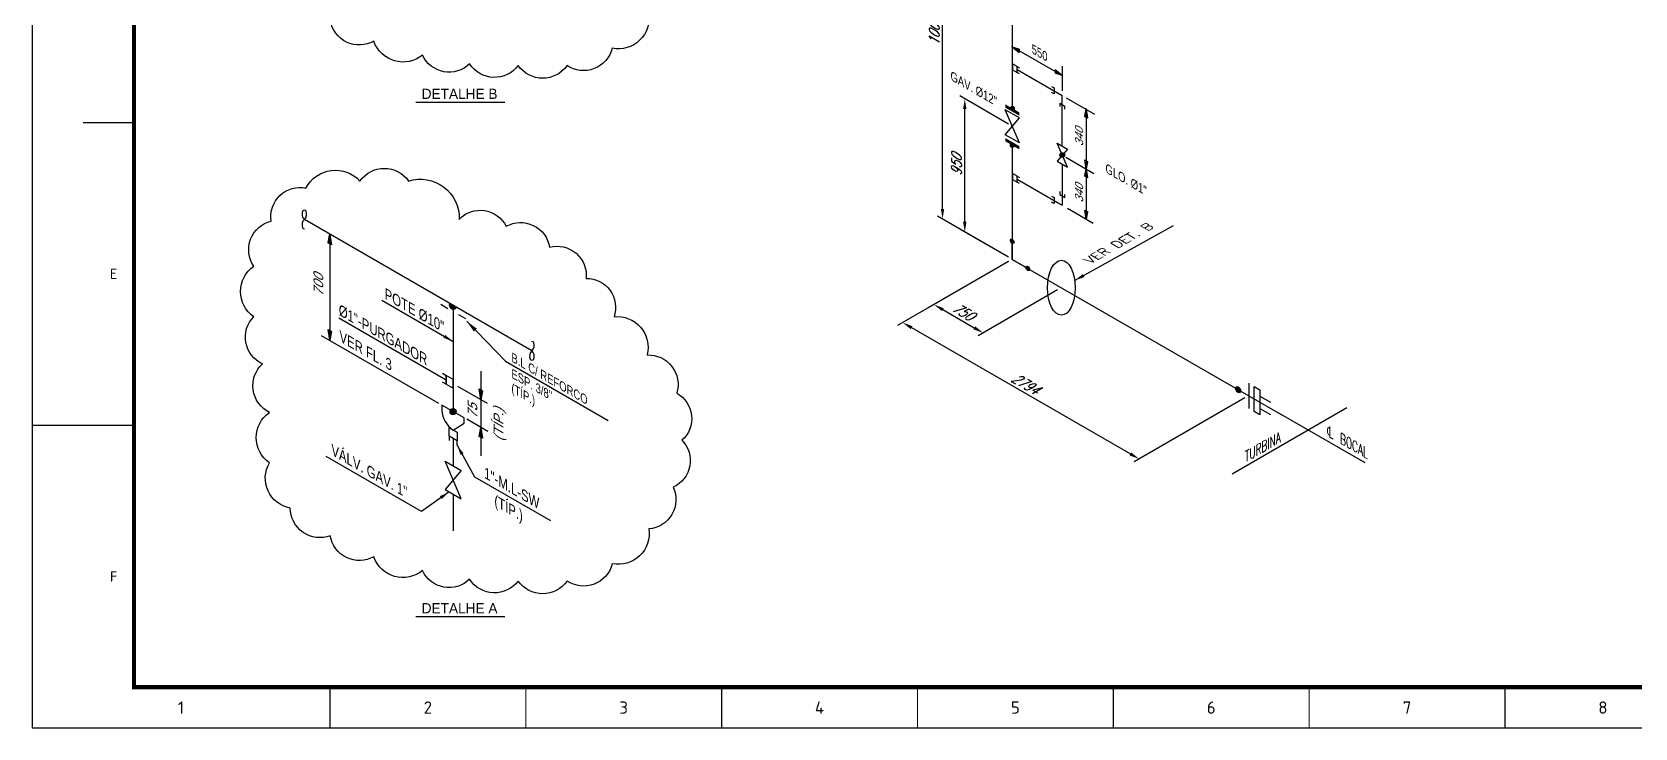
# Model space of a CAD drawing. Header units: millimetres. Extents: x 299193 to 299787, y 197323 to 197743.
# Drawn here: x 299192.6 to 299585.4, y 197323.3 to 197493.9 of the extents above; entities that cross this region are included whole.
import ezdxf
from ezdxf.enums import TextEntityAlignment as Align

# ---------------------------------------------------------------- set-up
doc = ezdxf.new("R2010")
doc.units = ezdxf.units.MM
doc.header["$LTSCALE"] = 25
for name, pattern in [('DASHDOTX2', [2, 1, -0.5, 0, -0.5]), ('HIDDEN', [9.525, 6.35, -3.175]), ('TRACEJADA', [19.05, 12.7, -6.35])]:
    doc.linetypes.add(name, pattern=pattern)
for name, color, linetype in [('BORDER', 4, 'Continuous'), ('EXIST', 3, 'HIDDEN'), ('Formato', 7, 'Continuous'), ('TDIM02', 1, 'Continuous'), ('TEXT', 2, 'Continuous'), ('TFLANGES', 5, 'Continuous'), ('TITLE', 2, 'Continuous'), ('TLINHA_CENTRO', 1, 'DASHDOTX2'), ('TTUBULAÇÃO_UNIFILAR', 5, 'Continuous'), ('TTX2', 2, 'Continuous')]:
    doc.layers.add(name, color=color, linetype=linetype)
for name, color, linetype, lineweight in [('DOBRA', 7, 'TRACEJADA', 20), ('MARGEM', 7, 'Continuous', 100), ('TCONEXÕES', 2, 'Continuous', 25)]:
    doc.layers.add(name, color=color, linetype=linetype, lineweight=lineweight)
doc.styles.add('0CL0', font='ROMANS.SHX', dxfattribs={"width": 0.8})
doc.styles.add('30CL30', font='ROMANS.SHX', dxfattribs={"width": 0.8, "oblique": 30})
doc.styles.add('330CL330', font='ROMANS.SHX', dxfattribs={"width": 0.8})
doc.styles.add('CPBOM', font='cptext')
doc.styles.add('ISOLH', font='cpfrac.shx')
doc.styles.add('ISORH', font='cpfrac.shx', dxfattribs={"oblique": 30})
doc.styles.add('ROMANS', font='isocpeur.ttf', dxfattribs={"width": 0.8})
doc.styles.get("Standard").update_dxf_attribs({"font": 'isocpeur.ttf', "height": 2.5})
doc.dimstyles.new('iso', dxfattribs={"dimtxt": 2, "dimasz": 2, "dimexe": 1, "dimexo": 0.75, "dimtad": 1, "dimdec": 0, "dimtxsty": '0CL0', "dimcen": 2, "dimclrd": 1, "dimclre": 1, "dimclrt": 2, "dimadec": 0, "dimazin": 0, "dimtfac": 1, "dimtdec": 0, "dimtmove": 0, "dimatfit": 1, "dimfxl": 1, "dimarcsym": 0})
doc.dimstyles.new('ISO-25', dxfattribs={"dimtxt": 2.5, "dimasz": 2.5, "dimexe": 1.25, "dimexo": 0.625, "dimtad": 1, "dimtxsty": 'Standard', "dimcen": 2.5, "dimadec": 0, "dimazin": 0, "dimtfac": 1, "dimtmove": 0, "dimatfit": 3, "dimfxl": 1, "dimarcsym": 0})

# ---------------------------------------------------------------- blocks, each defined once
blk = doc.blocks.new('*D13')
at = {"layer": 'Defpoints', "color": 0, "transparency": 16777216}
for p in [(299415.71, 197541.7), (299432.79, 197531.84), (299432.79, 197438.18)]:
    blk.add_point(p, dxfattribs=at)
at = {"layer": 'TDIM02', "color": 1, "lineweight": -2, "transparency": 16777216}
for p, q in [((299431.85, 197532.38), (299414.46, 197542.42)), ((299415.71, 197450.54), (299415.71, 197539.2)), ((299431.85, 197438.72), (299414.46, 197448.76))]:
    blk.add_line(p, q, dxfattribs=at)
at = {"layer": 'TDIM02', "color": 1, "transparency": 16777216}
for points in [[(299415.3, 197539.2), (299416.13, 197539.2), (299415.71, 197541.7)], [(299415.3, 197450.54), (299416.13, 197450.54), (299415.71, 197448.04)]]:
    blk.add_solid(points, dxfattribs=at)
at = {"layer": 'TDIM02', "color": 2, "transparency": 16777216, "insert": (299413.68, 197494.87), "char_height": 2.5, "attachment_point": 5, "rotation": 90, "style": '30CL30'}
blk.add_mtext('10060', dxfattribs=at)
blk = doc.blocks.new('*D14')
at = {"layer": 'Defpoints', "color": 0, "transparency": 16777216}
for p in [(299432.79, 197438.18), (299490.75, 197404.72), (299463.91, 197389.22)]:
    blk.add_point(p, dxfattribs=at)
at = {"layer": 'TDIM02', "color": 1, "lineweight": -2, "transparency": 16777216}
for p, q in [((299431.85, 197437.64), (299404.69, 197421.96)), ((299408.11, 197421.43), (299461.74, 197390.47)), ((299489.82, 197404.18), (299462.66, 197388.5))]:
    blk.add_line(p, q, dxfattribs=at)
at = {"layer": 'TDIM02', "color": 1, "transparency": 16777216}
for points in [[(299408.32, 197421.79), (299407.9, 197421.07), (299405.94, 197422.68)], [(299461.95, 197390.83), (299461.53, 197390.11), (299463.91, 197389.22)]]:
    blk.add_solid(points, dxfattribs=at)
at = {"layer": 'TDIM02', "color": 2, "transparency": 16777216, "insert": (299435.94, 197407.71), "char_height": 2.5, "attachment_point": 5, "rotation": 330, "style": '30CL30'}
blk.add_mtext('2794', dxfattribs=at)
blk = doc.blocks.new('BD02003')
h = blk.add_hatch(color=256)
edge = h.paths.add_edge_path()
edge.add_ellipse((0, 5.77), major_axis=(0.398, -0.689), ratio=0.57735, start_angle=0, end_angle=360)
h = blk.add_hatch(color=256)
edge = h.paths.add_edge_path()
edge.add_ellipse((5, -2.89), major_axis=(0.398, -0.689), ratio=0.57735, start_angle=0, end_angle=360)
for p, q in [((0, 0), (0, 5.77)), ((5, -2.89), (0, 0))]:
    blk.add_line(p, q)
for centre in [(0, 5.77), (5, -2.89)]:
    blk.add_ellipse(centre, major_axis=(0.398, -0.689), ratio=0.57735)
blk = doc.blocks.new('BD17001')
at = {"layer": 'TFLANGES'}
h = blk.add_hatch(color=256, dxfattribs=at)
edge = h.paths.add_edge_path()
edge.add_ellipse((0, 2.43), major_axis=(-0.338, -0.586), ratio=0.57735, start_angle=0, end_angle=360)
at = {"layer": 'TCONEXÕES'}
for p, q in [((1.08, -1.96), (1.08, -4.38)), ((-1.08, -3.21), (-1.08, -5.63))]:
    blk.add_line(p, q, dxfattribs=at)
blk.add_lwpolyline([(2.17, 0), (2.17, -1.34), (-2.17, -3.84), (-2.17, -2.5)], close=True, dxfattribs=at)
at = {"layer": 'TFLANGES'}
blk.add_line((2.17, 1.25), (-2.17, -1.25), dxfattribs=at)
blk.add_ellipse((0, 2.43), major_axis=(-0.338, -0.586), ratio=0.57735, dxfattribs=at)
at = {"layer": 'TLINHA_CENTRO', "ltscale": 2}
for q in [(0, -7.5), (0, -1.25)]:
    blk.add_line((0, 0), q, dxfattribs=at)
blk = doc.blocks.new('isw')
for p, q in [((0.029, 0.003), (-0.029, 0.003)), ((-0.028, 0.007), (0.029, 0.007)), ((0.028, 0.01), (-0.027, 0.01)), ((-0.026, 0.014), (0.027, 0.014)), ((0.024, 0.017), (-0.024, 0.017)), ((-0.021, 0.021), (0.021, 0.021)), ((0.017, 0.024), (-0.016, 0.024)), ((-0.01, 0.028), (0.011, 0.028)), ((-0.03, 0), (0.03, 0)), ((0.029, -0.003), (-0.029, -0.003)), ((-0.028, -0.007), (0.029, -0.007)), ((0.028, -0.01), (-0.027, -0.01)), ((-0.026, -0.014), (0.027, -0.014)), ((0.024, -0.017), (-0.024, -0.017)), ((-0.021, -0.021), (0.021, -0.021)), ((0.017, -0.024), (-0.016, -0.024)), ((-0.01, -0.028), (0.011, -0.028))]:
    blk.add_line(p, q)
blk.add_circle((0, 0), 0.03)
blk = doc.blocks.new('A2')
at = {"layer": 'DOBRA', "ltscale": 0.15}
for p, q in [((121, 0), (121, 10)), ((217, 0), (217, 10)), ((313, 0), (313, 10))]:
    blk.add_line(p, q, dxfattribs=at)
at = {"layer": 'Formato'}
for p, q in [((12.5, 148.5), (25, 148.5)), ((0, 74.25), (25, 74.25)), ((73, 10), (73, 0)), ((169, 10), (169, 0)), ((265, 10), (265, 0)), ((361, 10), (361, 0))]:
    blk.add_line(p, q, dxfattribs=at)
blk.add_lwpolyline([(594, 420), (0, 420), (0, 0), (594, 0)], close=True, dxfattribs=at)
at = {"layer": 'MARGEM', "const_width": 1}
blk.add_lwpolyline([(584, 410), (25, 410), (25, 10), (584, 10)], close=True, dxfattribs=at)
at = {"layer": 'Formato', "style": 'ROMANS'}
for s, height, p in [('E', 2.5, (20, 111.375)), ('F', 2.5, (20, 37.125)), ('1', 3, (36.5, 5)), ('2', 3, (97, 5)), ('3', 3, (145, 5)), ('4', 3, (193, 5)), ('5', 3, (241, 5)), ('6', 3, (289, 5)), ('7', 3, (337, 5)), ('8', 3, (385, 5))]:
    blk.add_text(s, height=height, dxfattribs=at).set_placement(p, align=Align.MIDDLE)
blk = doc.blocks.new('dimarr-b')
for p, q in [((-1.1, -0.17), (-0.9, 0.17)), ((0, 0), (-1.1, -0.17)), ((-1, 0), (0, 0)), ((-0.99, 0.03), (-0.13, 0.03)), ((-0.97, 0.05), (-0.26, 0.05)), ((-0.96, 0.07), (-0.39, 0.07)), ((-0.94, 0.1), (-0.52, 0.1)), ((-0.93, 0.12), (-0.65, 0.12)), ((-0.91, 0.15), (-0.78, 0.15)), ((-0.9, 0.17), (0, 0)), ((-1.09, -0.15), (-0.95, -0.15)), ((-1.07, -0.12), (-0.79, -0.12)), ((-1.06, -0.1), (-0.64, -0.1)), ((-1.04, -0.07), (-0.48, -0.07)), ((-1.03, -0.05), (-0.32, -0.05)), ((-1.01, -0.03), (-0.15, -0.03))]:
    blk.add_line(p, q)
blk.add_point((0, 0))
blk = doc.blocks.new('dimarr-a')
for p, q in [((-1.1, 0.17), (-0.9, -0.17)), ((0, 0), (-1.1, 0.17)), ((-0.95, 0.15), (-1.09, 0.15)), ((-0.79, 0.12), (-1.07, 0.12)), ((-0.64, 0.1), (-1.06, 0.1)), ((-0.48, 0.07), (-1.04, 0.07)), ((-0.32, 0.05), (-1.03, 0.05)), ((-0.16, 0.02), (-1.01, 0.02)), ((-0.08, 0), (-1, 0)), ((-0.13, -0.03), (-0.99, -0.03)), ((-0.26, -0.05), (-0.97, -0.05)), ((-0.39, -0.08), (-0.96, -0.08)), ((-0.52, -0.1), (-0.94, -0.1)), ((-0.65, -0.13), (-0.93, -0.13)), ((-0.78, -0.15), (-0.91, -0.15)), ((0, 0), (-0.9, -0.17))]:
    blk.add_line(p, q)
blk.add_point((0, 0))
blk = doc.blocks.new('*D25')
at = {"layer": 'Defpoints', "color": 0, "transparency": 16777216}
for p in [(299432.79, 197438.18), (299444.84, 197431.22), (299425.66, 197420.14)]:
    blk.add_point(p, dxfattribs=at)
at = {"layer": 'TDIM02', "color": 1, "lineweight": -2, "transparency": 16777216}
for p, q in [((299431.85, 197437.64), (299412.35, 197426.38)), ((299443.91, 197430.68), (299424.41, 197419.42)), ((299415.77, 197425.85), (299423.49, 197421.39))]:
    blk.add_line(p, q, dxfattribs=at)
at = {"layer": 'TDIM02', "color": 1, "transparency": 16777216}
for points in [[(299415.98, 197426.21), (299415.56, 197425.49), (299413.6, 197427.1)], [(299423.7, 197421.75), (299423.28, 197421.03), (299425.66, 197420.14)]]:
    blk.add_solid(points, dxfattribs=at)
at = {"layer": 'TDIM02', "color": 2, "transparency": 16777216, "insert": (299420.64, 197425.38), "char_height": 2.5, "attachment_point": 5, "rotation": 330, "style": '30CL30'}
blk.add_mtext('750', dxfattribs=at)
blk = doc.blocks.new('*D28')
at = {"layer": 'Defpoints', "color": 0, "transparency": 16777216}
for p in [(299421.16, 197477.53), (299432.82, 197470.79), (299432.79, 197438.18)]:
    blk.add_point(p, dxfattribs=at)
at = {"layer": 'TDIM02', "color": 1, "lineweight": -2, "transparency": 16777216}
for p, q in [((299431.89, 197471.34), (299419.91, 197478.25)), ((299421.16, 197447.4), (299421.16, 197475.03)), ((299431.85, 197438.72), (299419.91, 197445.62))]:
    blk.add_line(p, q, dxfattribs=at)
at = {"layer": 'TDIM02', "color": 1, "transparency": 16777216}
for points in [[(299420.74, 197475.03), (299421.58, 197475.03), (299421.16, 197477.53)], [(299420.74, 197447.4), (299421.58, 197447.4), (299421.16, 197444.9)]]:
    blk.add_solid(points, dxfattribs=at)
at = {"layer": 'TDIM02', "color": 2, "transparency": 16777216, "insert": (299419.13, 197461.21), "char_height": 2.5, "attachment_point": 5, "rotation": 90, "style": '30CL30'}
blk.add_mtext('950', dxfattribs=at)

msp = doc.modelspace()

# ---------------------------------------------------------------- linework, layer by layer
at = {"layer": 'BORDER', "color": 7}
msp.add_lwpolyline([(299343.73, 197498.49, -0.520567), (299334.77, 197489.96, -0.520567), (299334.77, 197489.96, -0.520567), (299323.68, 197485.7, -0.520567), (299323.68, 197485.7, -0.520567), (299311.73, 197485.7, -0.520567), (299311.73, 197485.7, -0.520567), (299299.79, 197486.13, -0.520567), (299299.79, 197486.13, -0.520567), (299288.27, 197488.26, -0.520567), (299288.27, 197488.26, -0.520567), (299276.32, 197491.67, -0.520567), (299276.32, 197491.67, -0.520567), (299265.66, 197496.79, -0.520567)], format="xyb", dxfattribs=at)
msp.add_lwpolyline([(299297.23, 197447.99, -0.520567), (299308.75, 197446.28, -0.520567), (299308.75, 197446.28, -0.520567), (299319.41, 197441.17, -0.520567), (299319.41, 197441.17, -0.520567), (299328.37, 197433.49, -0.520567), (299328.37, 197433.49, -0.520567), (299335.2, 197424.11, -0.520567), (299335.2, 197424.11, -0.520567), (299343.3, 197414.73, -0.520567), (299343.3, 197414.73, -0.520567), (299350.56, 197405.35, -0.520567), (299350.56, 197405.35, -0.520567), (299351.84, 197393.83, -0.520567), (299351.84, 197393.83, -0.520567), (299349.7, 197382.32, -0.520567), (299349.7, 197382.32, -0.520567), (299343.73, 197372.08, -0.520567), (299343.73, 197372.08, -0.520567), (299334.77, 197363.55, -0.520567), (299334.77, 197363.55, -0.520567), (299323.68, 197359.29, -0.520567), (299323.68, 197359.29, -0.520567), (299311.73, 197359.29, -0.520567), (299311.73, 197359.29, -0.520567), (299299.79, 197359.72, -0.520567), (299299.79, 197359.72, -0.520567), (299288.27, 197361.85, -0.520567), (299288.27, 197361.85, -0.520567), (299276.32, 197365.26, -0.520567), (299276.32, 197365.26, -0.520567), (299265.66, 197370.38, -0.520567), (299265.66, 197370.38, -0.520567), (299255.84, 197377.2, -0.520567), (299255.84, 197377.2, -0.520567), (299250.73, 197388.29, -0.520567), (299250.73, 197388.29, -0.520567), (299250.73, 197400.65, -0.520567), (299250.73, 197400.65, -0.520567), (299249.02, 197412.59, -0.520567), (299249.02, 197412.59, -0.520567), (299246.89, 197424.11, -0.520567), (299246.89, 197424.11, -0.520567), (299246.89, 197436.47, -0.520567), (299246.89, 197436.47, -0.520567), (299251.15, 197447.56, -0.520567), (299251.15, 197447.56, -0.520567), (299259.68, 197455.66, -0.520567), (299259.68, 197455.66, -0.520567), (299272.91, 197457.37, -0.520567), (299272.91, 197457.37, -0.520567), (299284.86, 197457.37, -0.520567), (299284.86, 197457.37, -0.520567)], format="xyb", close=True, dxfattribs=at)
at = {"layer": 'BORDER'}
msp.add_ellipse((299444.84, 197431.22), major_axis=(0, 6.74), ratio=0.502993, dxfattribs=at)
at = {"layer": 'EXIST', "ltscale": 0.4}
msp.add_line((299267.77, 197423.83), (299294.06, 197408.65), dxfattribs=at)
at = {"layer": 'TDIM02'}
for p, q in [((299445.05, 197483.24), (299432.79, 197490.32)), ((299445.05, 197485.54), (299445.05, 197479.49)), ((299446, 197477.79), (299452.96, 197473.78)), ((299450.9, 197474.97), (299450.9, 197448.06)), ((299445.91, 197463.24), (299452.82, 197459.25)), ((299446.35, 197450.69), (299452.63, 197447.06)), ((299265.5, 197444.37), (299265.5, 197420.72)), ((299278.26, 197428.15), (299295.75, 197418.05)), ((299263.42, 197419.52), (299292.14, 197402.94)), ((299302.55, 197410.74), (299302.55, 197390.02)), ((299304.18, 197402.81), (299296.93, 197406.99)), ((299514.78, 197401.75), (299486.66, 197385.51)), ((299304.26, 197395.99), (299299.11, 197398.96)), ((299519.29, 197388.24), (299498.73, 197400.11))]:
    msp.add_line(p, q, dxfattribs=at)
for points in [[(299472.23, 197446.36), (299448.11, 197433.01)], [(299299.11, 197423), (299308.57, 197413.22), (299333.75, 197398.68)]]:
    msp.add_lwpolyline(points, dxfattribs=at)
for points in [[(299450.5, 197433.84), (299448.11, 197433.01), (299450.1, 197434.58)], [(299300.84, 197420.49), (299299.11, 197422.99), (299301.56, 197421.19)], [(299293.38, 197418.93), (299295.75, 197418.05), (299293.79, 197419.66)]]:
    msp.add_solid(points, dxfattribs=at)
at = {"layer": 'TITLE'}
for p, q in [((299286.62, 197476.74), (299308.44, 197476.76)), ((299286.62, 197350.61), (299308.44, 197350.62))]:
    msp.add_line(p, q, dxfattribs=at)
at = {"layer": 'TTUBULAÇÃO_UNIFILAR'}
for p, q in [((299432.79, 197502.75), (299432.79, 197475.06)), ((299433.97, 197484.74), (299445.05, 197478.34)), ((299445.05, 197465.96), (299445.05, 197478.34)), ((299434.57, 197466.73), (299431.08, 197474.86)), ((299432.79, 197466.61), (299432.79, 197438.18)), ((299445.05, 197461.51), (299445.05, 197451.44)), ((299433.97, 197457.84), (299445.05, 197451.44)), ((299315.07, 197415.75), (299259.29, 197447.96)), ((299432.79, 197438.18), (299490.75, 197404.72)), ((299292.73, 197427.15), (299294.46, 197426.15)), ((299294.82, 197426.9), (299295.76, 197426.9)), ((299295.56, 197427.02), (299294.84, 197427.02)), ((299295.93, 197426.81), (299294.84, 197426.81)), ((299294.86, 197427.12), (299295.38, 197427.12)), ((299294.86, 197426.7), (299296.11, 197426.7)), ((299295.19, 197427.23), (299294.88, 197427.23)), ((299296.29, 197426.6), (299294.88, 197426.6)), ((299294.94, 197427.35), (299294.99, 197427.35)), ((299294.94, 197426.48), (299296.5, 197426.48)), ((299296.51, 197426.37), (299294.99, 197426.37)), ((299295.09, 197426.26), (299296.4, 197426.26)), ((299296.29, 197426.15), (299295.24, 197426.15)), ((299295.43, 197426.03), (299296.09, 197426.04)), ((299297.06, 197424.65), (299298.79, 197423.65)), ((299293.16, 197410.24), (299294.06, 197409.72)), ((299294.06, 197407.57), (299294.06, 197409.72)), ((299294.06, 197407.57), (299293.16, 197408.09)), ((299295.75, 197394.27), (299295.75, 197387.58)), ((299295.75, 197380.63), (299295.75, 197371.64))]:
    msp.add_line(p, q, dxfattribs=at)
for points in [[(299432.82, 197486.13), (299432.82, 197484.68), (299433.97, 197484.01), (299433.97, 197485.47), (299432.82, 197486.13)], [(299434.58, 197483.66), (299433.97, 197484.01), (299433.97, 197485.47), (299434.58, 197485.12)], [(299442.45, 197480.57), (299443.06, 197480.22), (299443.06, 197478.77), (299442.45, 197479.12)], [(299445.68, 197474.97), (299445.68, 197475.67), (299444.42, 197476.4), (299444.42, 197475.7)], [(299434.57, 197466.73), (299431.08, 197468.74), (299434.57, 197472.85), (299431.08, 197474.86)], [(299443.79, 197466.69), (299446.32, 197465.23), (299443.79, 197462.24), (299446.32, 197460.78), (299443.79, 197466.69)], [(299432.82, 197459.23), (299432.82, 197457.77), (299433.97, 197457.11), (299433.97, 197458.57), (299432.82, 197459.23)], [(299434.58, 197456.76), (299433.97, 197457.11), (299433.97, 197458.57), (299434.58, 197458.22)], [(299442.45, 197453.67), (299443.06, 197453.32), (299443.06, 197451.87), (299442.45, 197452.22)], [(299444.42, 197454.81), (299444.42, 197454.11), (299445.68, 197453.38), (299445.68, 197454.08)], [(299295.75, 197426.91), (299295.75, 197400.86)], [(299294.06, 197409.72), (299294.06, 197407.57), (299295.75, 197406.6), (299295.75, 197408.75), (299294.06, 197409.72)], [(299294.76, 197396.9), (299296.73, 197395.76), (299296.73, 197393.7), (299294.76, 197394.83), (299294.76, 197396.9)], [(299296.73, 197392.6), (299296.73, 197393.7), (299294.76, 197394.83), (299294.76, 197393.74)], [(299293.77, 197388.72), (299297.73, 197386.43), (299293.77, 197381.77), (299297.73, 197379.48), (299293.77, 197388.72)]]:
    msp.add_lwpolyline(points, dxfattribs=at)
for points in [[(299259.29, 197447.96, 0.305615), (299259.72, 197449.97, 0.6742), (299258.86, 197449.97, 0.305615), (299259.29, 197447.96, 0.305615), (299258.86, 197445.94, 0.305615), (299259.29, 197445.65)], [(299315.07, 197415.75, 0.305615), (299314.64, 197413.74, 0.6742), (299315.5, 197413.74, 0.305615), (299315.07, 197415.75, 0.305615), (299315.5, 197417.77, 0.305615), (299315.07, 197418.06)], [(299293.03, 197402.43), (299293.03, 197401.17, 0.244698), (299295.75, 197396.33), (299298.47, 197398.03), (299298.47, 197399.28), (299293.03, 197402.43)]]:
    msp.add_lwpolyline(points, format="xyb", dxfattribs=at)
msp.add_arc((299295.75, 197426.91), 0.943, 150.0008, 329.9993, dxfattribs=at)
for points in [[(299434.57, 197474.19), (299434.57, 197473.38), (299431.08, 197476.2), (299431.08, 197475.39)], [(299434.57, 197465.12), (299434.57, 197465.93), (299431.08, 197467.13), (299431.08, 197467.94)]]:
    msp.add_solid(points, dxfattribs=at)

# ---------------------------------------------------------------- block references
msp.add_blockref('A2', (299192.56, 197323.27))
at = {"layer": 'TCONEXÕES', "ltscale": 2, "xscale": 1.228799999999978, "yscale": 1.228799999999978, "zscale": 1.228799999999978, "rotation": 60.00000000000128}
msp.add_blockref('BD17001', (299490.75, 197404.72), dxfattribs=at)
at = {"layer": 'TDIM02'}
for name, p, xscale, yscale, zscale, rotation in [('dimarr-a', (299432.79, 197490.32), 2.000000000000004, 2.000000000000004, 2.000000000000004, 149.9999999997843), ('dimarr-a', (299445.05, 197483.24), 2.000000000000002, 2.000000000000002, 2.000000000000002, 329.9999999995257), ('dimarr-b', (299450.9, 197474.97), 2, 2, 2, 89.99999999987054), ('dimarr-b', (299450.9, 197460.36), 2, 2, 2, 269.999999999612), ('dimarr-b', (299450.9, 197460.36), 2, 2, 2, 89.99999999987054), ('dimarr-b', (299450.9, 197448.06), 2, 2, 2, 269.999999999612), ('dimarr-b', (299265.5, 197444.37), 2.4, 2.4, 2.4, 89.99999999987065), ('dimarr-b', (299265.5, 197418.32), 2.4, 2.4, 2.4, 269.9999999996122), ('dimarr-b', (299302.55, 197403.75), 2.4, 2.4, 2.4, 269.9999999996122), ('dimarr-b', (299302.55, 197396.93), 2.4, 2.4, 2.4, 89.99999999987065)]:
    msp.add_blockref(name, p, dxfattribs=dict(at, xscale=xscale, yscale=yscale, zscale=zscale, rotation=rotation))
at = {"layer": 'TTUBULAÇÃO_UNIFILAR'}
for p, xscale, yscale, zscale, rotation in [((299432.82, 197475.19), 16.09344000000001, 16.09344000000001, 16.09344000000001, 89.99999999987067), ((299432.82, 197466.13), 16.09344, 16.09344, 16.09344, 269.9999999996122), ((299445.05, 197463.73), 19.312128, 19.312128, 19.312128, 89.9999998970307), ((299295.75, 197400.86), 25.146, 25.146, 25.146, 89.99999999935338)]:
    msp.add_blockref('isw', p, dxfattribs=dict(at, xscale=xscale, yscale=yscale, zscale=zscale, rotation=rotation))
at = {"layer": 'TTUBULAÇÃO_UNIFILAR', "xscale": 0.7680000000000001, "yscale": 0.7680000000000001, "zscale": 0.7680000000000001}
msp.add_blockref('BD02003', (299432.79, 197438.18), dxfattribs=at)

# ---------------------------------------------------------------- texts
at = {"layer": 'TDIM02', "width": 0.8}
for s, height, rotation, style, oblique, p in [('L', 2.3, 330, '330CL330', 330, (299511.5, 197395.39)), ('TURBINA', 2.304, 30, '30CL30', 30, (299493.65, 197391.88)), ('BOCAL', 2.304, 330, '330CL330', 330, (299517.11, 197392.15))]:
    msp.add_text(s, height=height, rotation=rotation, dxfattribs=dict(at, style=style, oblique=oblique)).set_placement(p, align=Align.MIDDLE_CENTER)
at = {"layer": 'TDIM02', "style": '330CL330', "oblique": 330, "width": 0.8}
msp.add_text('C ', height=1.536, rotation=330, dxfattribs=at).set_placement((299510.27, 197396.06), align=Align.MIDDLE_LEFT)
at = {"layer": 'TEXT'}
for s, height, rotation, style, oblique, p in [('550', 2, 330, 'ISOLH', 330, (299440, 197488.54)), ('340', 2, 90, 'ISORH', 30, (299449.17, 197468.09)), ('340', 2, 90, 'ISORH', 30, (299449.17, 197454.28)), ('700', 2.4, 90, 'ISORH', 30, (299262.74, 197431.75)), ('75', 2.4, 90, 'ISORH', 30, (299300.5, 197400.87)), ('(TÍP.)', 2.4, 90, 'ISORH', 30, (299306.93, 197397.56))]:
    msp.add_text(s, height=height, rotation=rotation, dxfattribs=dict(at, style=style, oblique=oblique)).set_placement(p, align=Align.MIDDLE)
at = {"layer": 'TEXT', "style": 'ISOLH', "oblique": 330}
for s, height, p in [('GAV. %%C12"', 2, (299417.67, 197482.19)), ('GLO. %%C1"', 2, (299455.65, 197459.52)), ('POTE %%C10"', 2.4, (299278.98, 197428.53)), ('%%C1"-PURGADOR', 2.4, (299267.74, 197424.56)), ('VER FL. 3', 2.4, (299267.91, 197418.11)), ('B.L C/ REFORCO', 2, (299310.05, 197413.15)), ('ESP. 3/8"', 2, (299310.05, 197409.18)), ('(TÍP.)', 2, (299310.05, 197405.62)), ('VÁLV. GAV. 1"', 2.4, (299265.93, 197390.24)), ('1"-M.L-SW', 2.4, (299303.38, 197384.62)), ('(TÍP.)', 2.4, (299305.88, 197377.81))]:
    msp.add_text(s, height=height, rotation=330, dxfattribs=at).set_placement(p)
at = {"layer": 'TITLE', "style": 'CPBOM'}
for s, p in [('DETALHE B', (299297.34, 197477.52)), ('DETALHE A', (299297.34, 197351.38))]:
    msp.add_text(s, height=2.5, dxfattribs=at).set_placement(p, align=Align.CENTER)
at = {"layer": 'TTX2', "style": '330CL330', "oblique": 330, "width": 1.2}
msp.add_text('VER DET. B', height=2, rotation=30, dxfattribs=at).set_placement((299451.48, 197437.86), align=Align.MIDDLE_LEFT)

# ---------------------------------------------------------------- dimensions: what is measured, and where the dimension line sits
at = {"layer": 'TDIM02'}
for base, p2, text, picture, middle in [((299415.71, 197541.7), (299432.79, 197531.84), '10060', '*D13', (299413.68, 197494.87)), ((299421.16, 197477.53), (299432.82, 197470.79), '950', '*D28', (299419.13, 197461.21))]:
    dim = msp.add_linear_dim(base=base, p1=(299432.79, 197438.18), p2=p2, angle=270, text=text, dimstyle='iso', override={"dimscale": 1.25, "dimtxsty": '30CL30', "dimtmove": 1}, dxfattribs=at)
    dim.commit()
    dim.dimension.update_dxf_attribs({"geometry": picture, "text_midpoint": middle})
for base, p2, text, picture, middle in [((299463.91, 197389.22), (299490.75, 197404.72), '2794', '*D14', (299434.93, 197405.95)), ((299425.66, 197420.14), (299444.84, 197431.22), '750', '*D25', (299419.63, 197423.62))]:
    dim = msp.add_linear_dim(base=base, p1=(299432.79, 197438.18), p2=p2, angle=150, text=text, dimstyle='iso', override={"dimscale": 1.25, "dimtxsty": '30CL30', "dimtmove": 1}, dxfattribs=at)
    dim.commit()
    dim.dimension.update_dxf_attribs({"geometry": picture, "text_midpoint": middle, "dimtype": 160})

# ---------------------------------------------------------------- leaders
for points in [[(299294.78, 197381.19), (299287.99, 197376.35), (299264.65, 197389.87)], [(299296.73, 197392.6), (299301.03, 197384.87), (299319.64, 197374.13)]]:
    msp.add_leader(points, dimstyle='ISO-25', override={"dimgap": 0.7, "dimtad": 0}, dxfattribs=at)

doc.saveas('drawing.dxf')
